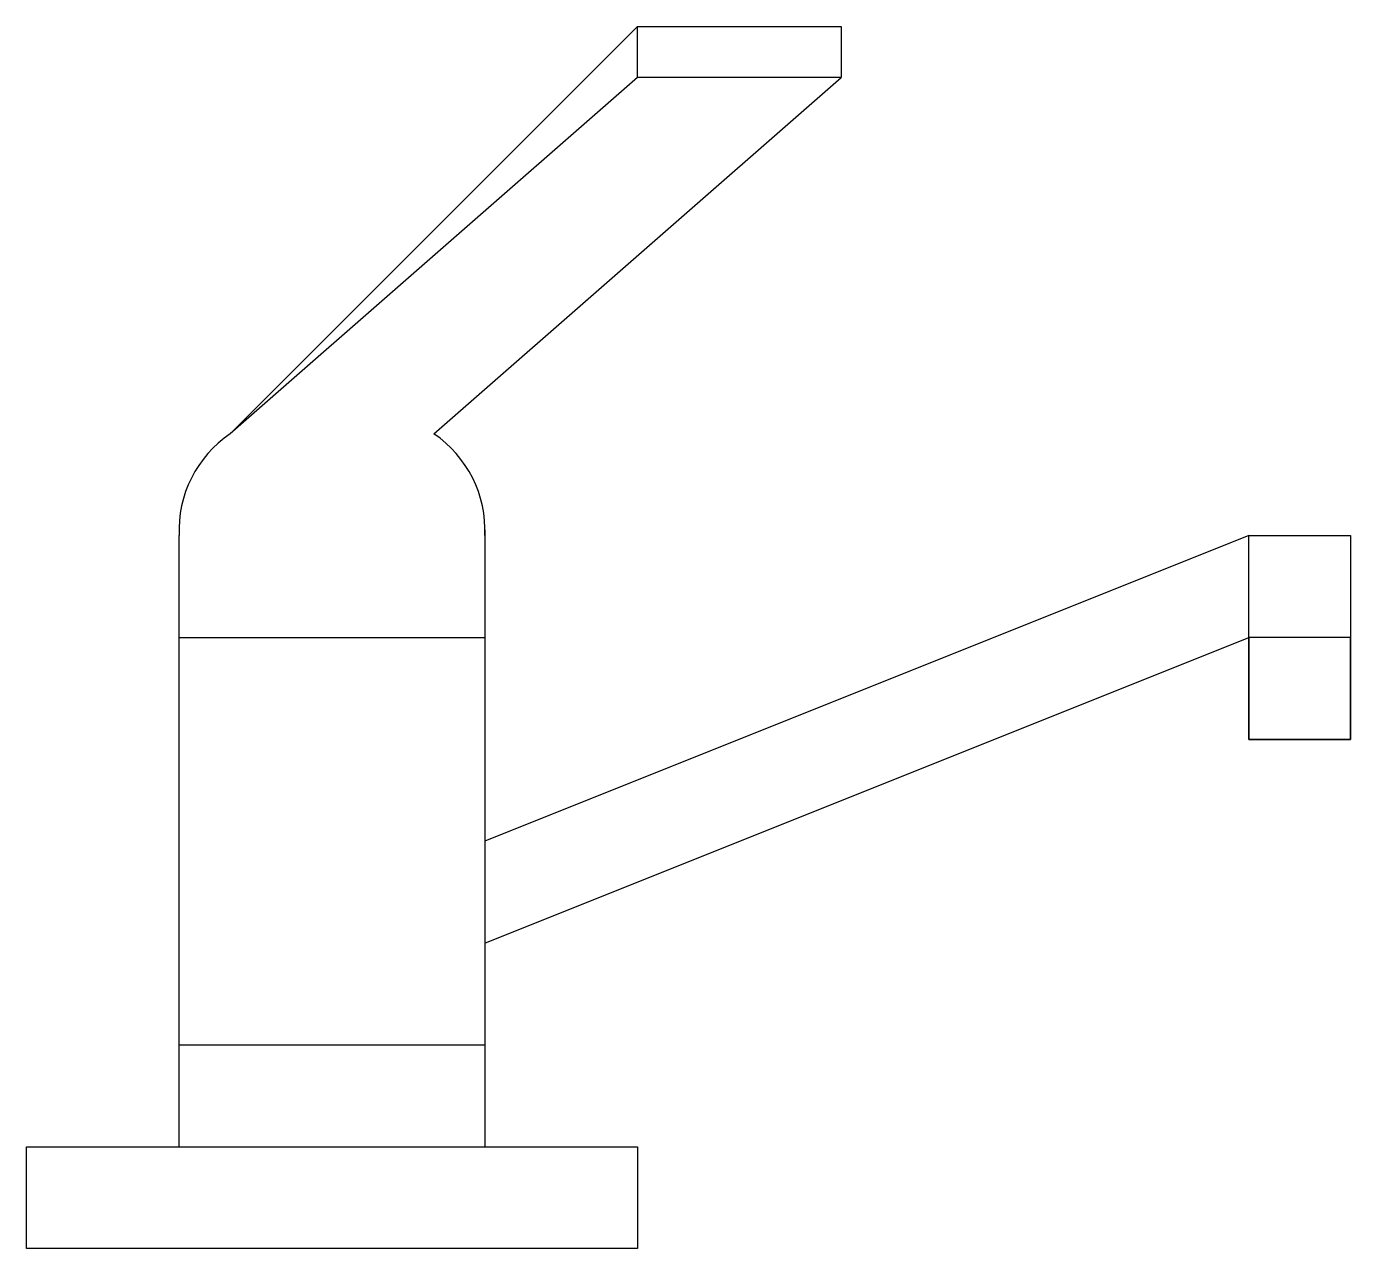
# Model space of a CAD drawing. Extents: x -1.5 to 5, y 0 to 6.
import ezdxf

# ---------------------------------------------------------------- set-up
doc = ezdxf.new("R2010")
doc.units = 0
doc.header["$MEASUREMENT"] = 0
doc.layers.get('0').update_dxf_attribs({"linetype": 'CONTINUOUS'})

msp = doc.modelspace()

# ---------------------------------------------------------------- linework, layer by layer
for p, q in [((-0.5, 4), (1.5, 6)), ((1.5, 5.75), (-0.5, 4)), ((0.5, 4), (2.5, 5.75)), ((0.7507, 3.528), (0.75, 0.5)), ((-0.75, 0.5), (-0.75, 3.5)), ((4.5, 3.5), (0.75, 2)), ((-0.75, 3), (0.75, 3)), ((0.75, 1.5), (4.5, 3)), ((-0.75, 1), (0.75, 1))]:
    msp.add_line(p, q)
for points in [[(1.5, 5.75), (1.5, 6), (2.5, 6), (2.5, 5.75)], [(4.5, 3), (4.5, 3.5), (5, 3.5), (5, 3)], [(4.5, 2.5), (4.5, 3), (4.5, 3), (4.5, 2.5)], [(5, 2.5), (5, 3), (5, 3), (5, 2.5)], [(4.5, 2.5), (4.5, 2.5), (5, 2.5), (5, 2.5)], [(-1.5, 0), (-1.5, 0.5), (1.5, 0.5), (1.5, 0)]]:
    msp.add_lwpolyline(points, close=True)
for centre, start, end in [((-0.181, 3.528), 124.053, 182.8169), ((0.181, 3.528), 357.1831, 55.94696)]:
    msp.add_arc(centre, 0.5697, start, end)

doc.saveas('drawing.dxf')
